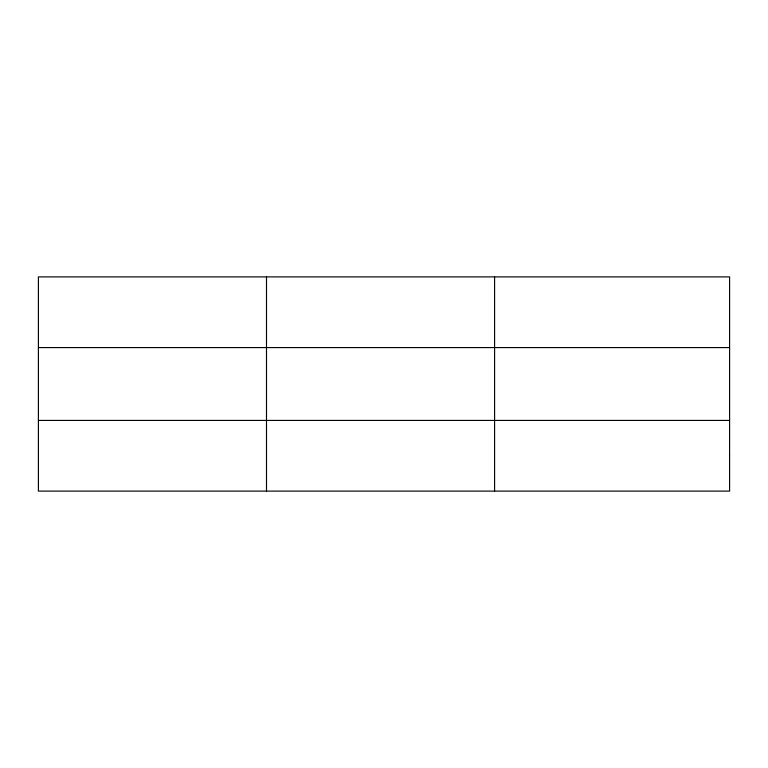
<?xml version="1.0" encoding="UTF-8"?>
<svg xmlns="http://www.w3.org/2000/svg" width="768" height="768" viewBox="0 0 768 768"><rect width="100%" height="100%" fill="white"/><g stroke="black" fill="none" stroke-linecap="round" stroke-linejoin="round"><path stroke-width="1.15" d="M266.496 276.893L266.496 491.107M494.592 276.893L494.592 491.107M38.4 347.587L729.6 347.587M38.4 420.413L729.6 420.413M729.6 455.76L729.6 491.107L38.4 491.107L38.4 276.893L729.6 276.893L729.6 455.76"/></g></svg>
